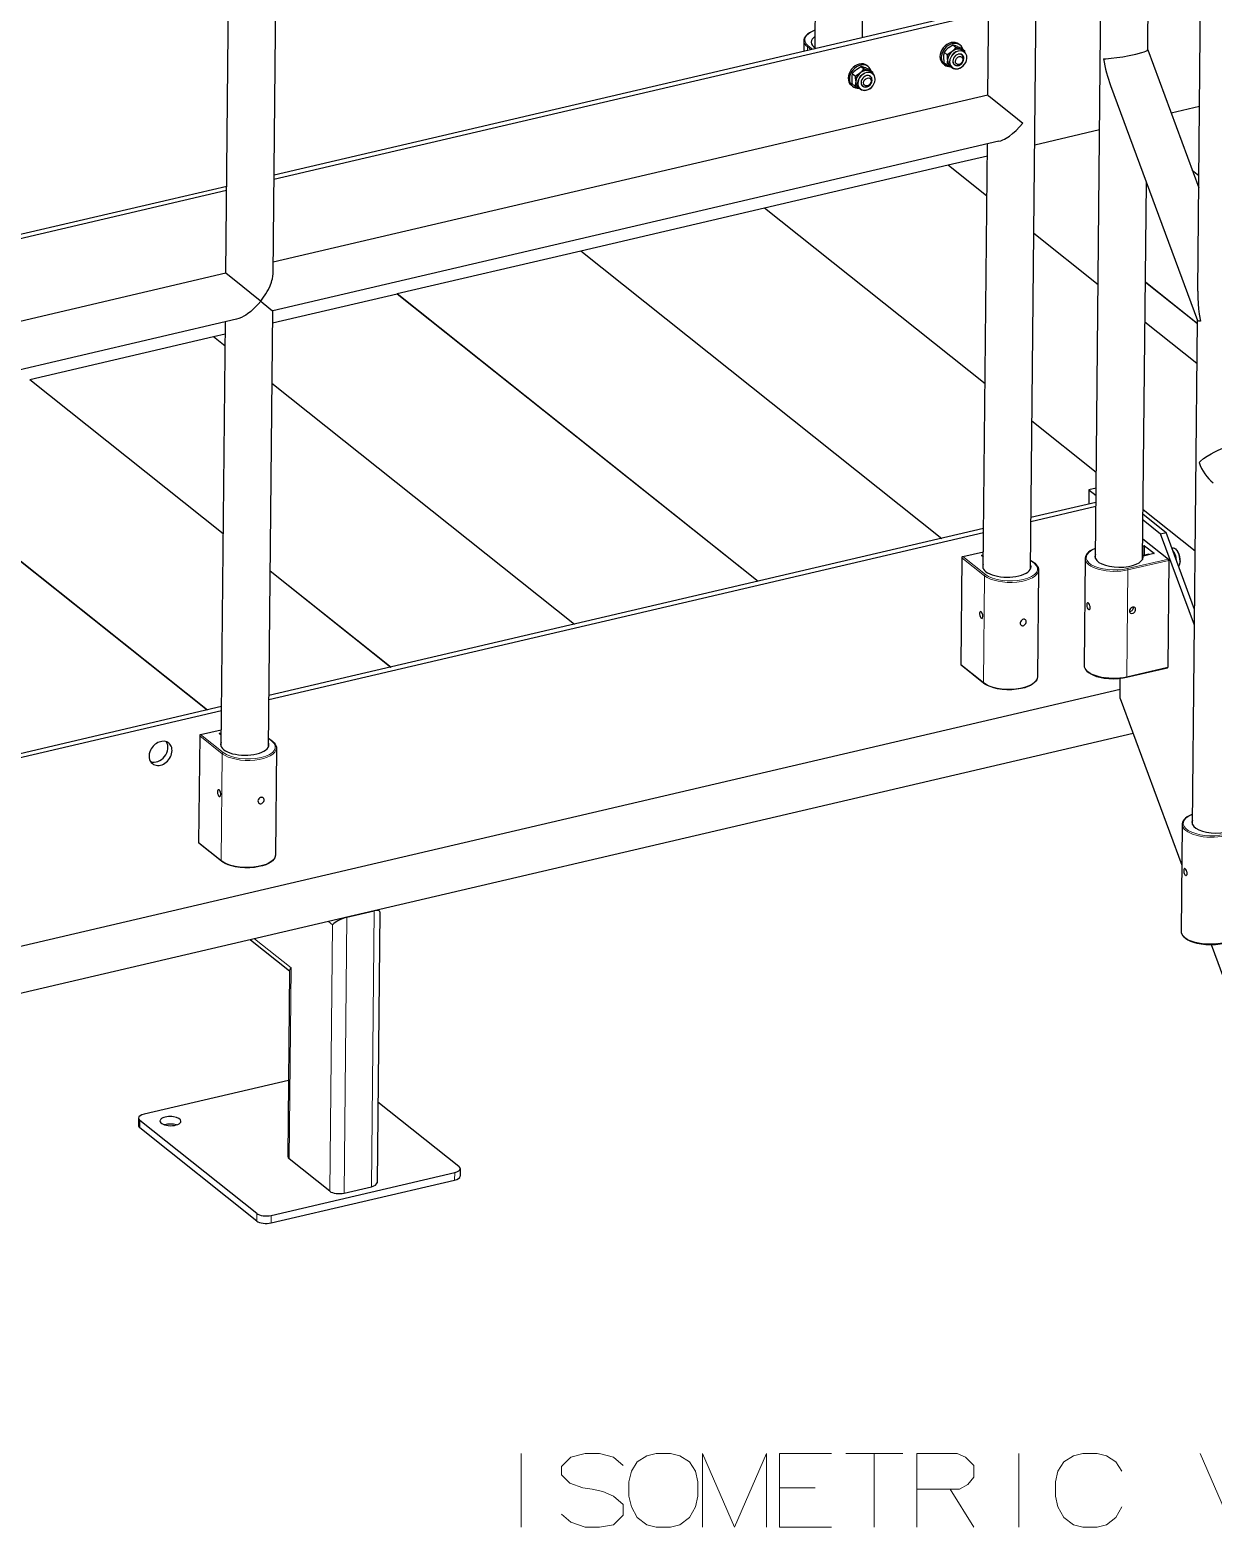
# Model space of a CAD drawing. Extents: x 5 to 836, y 5 to 589.
# Drawn here: x 640.9 to 697.3, y 211.4 to 282.7 of the extents above; entities that cross this region are included whole.
import ezdxf

# ---------------------------------------------------------------- set-up
doc = ezdxf.new("R2010")
doc.units = 0

msp = doc.modelspace()

# ---------------------------------------------------------------- linework, layer by layer
at = {"color": 7, "lineweight": 25}
for p, q in [((680.712, 298.39), (680.554, 282.367)), ((686.546, 279.62), (686.73, 298.172)), ((688.573, 257.06), (688.98, 298.15)), ((678.457, 297.863), (678.299, 281.892)), ((691.667, 257.557), (692.055, 296.757)), ((694.157, 281.782), (694.305, 296.735)), ((652.489, 271.12), (652.694, 291.848)), ((650.239, 271.142), (650.439, 291.321)), ((696.54, 270.292), (696.749, 291.436)), ((652.536, 275.825), (686.587, 283.776)), ((652.534, 275.625), (686.585, 283.576)), ((677.773, 282.219), (677.768, 281.716)), ((684.455, 281.671), (684.609, 281.548)), ((684.681, 281.889), (684.607, 281.828)), ((684.837, 281.704), (684.8, 281.674)), ((684.875, 281.735), (684.837, 281.704)), ((684.872, 282.014), (685.027, 281.892)), ((685.096, 281.942), (685.022, 281.969)), ((685.216, 281.815), (685.027, 281.892)), ((685.096, 281.942), (685.286, 281.865)), ((685.221, 282.006), (685.161, 282.054)), ((685.253, 281.801), (685.216, 281.815)), ((685.29, 281.788), (685.253, 281.801)), ((685.286, 281.865), (685.44, 281.742)), ((685.337, 281.754), (685.426, 281.684)), ((694.157, 281.784), (696.588, 275.21)), ((680.307, 280.868), (680.232, 280.806)), ((680.498, 280.993), (680.652, 280.87)), ((680.722, 280.921), (680.648, 280.947)), ((680.842, 280.793), (680.652, 280.87)), ((680.722, 280.921), (680.911, 280.843)), ((680.847, 280.985), (680.787, 281.033)), ((684.474, 281.067), (684.414, 281.116)), ((684.433, 281.484), (684.432, 281.396)), ((684.45, 281.177), (684.604, 281.055)), ((684.626, 281.285), (684.625, 281.242)), ((684.626, 281.329), (684.626, 281.285)), ((684.746, 281.011), (684.834, 280.941)), ((684.916, 281.109), (684.95, 281.081)), ((685.28, 281.567), (685.315, 281.539)), ((680.058, 280.462), (680.057, 280.374)), ((680.075, 280.156), (680.229, 280.033)), ((680.08, 280.649), (680.234, 280.527)), ((680.252, 280.264), (680.251, 280.22)), ((680.252, 280.308), (680.252, 280.264)), ((680.463, 280.683), (680.426, 280.652)), ((680.5, 280.713), (680.463, 280.683)), ((680.879, 280.78), (680.842, 280.793)), ((680.915, 280.766), (680.879, 280.78)), ((680.906, 280.545), (680.94, 280.518)), ((680.911, 280.843), (681.065, 280.721)), ((680.963, 280.733), (681.051, 280.662)), ((686.546, 279.62), (652.495, 271.669)), ((680.1, 280.046), (680.039, 280.094)), ((680.371, 279.99), (680.46, 279.919)), ((680.541, 280.087), (680.576, 280.06)), ((692.388, 280.079), (696.527, 268.89)), ((695.268, 278.78), (696.627, 279.098)), ((687.058, 277.429), (652.472, 269.353)), ((686.324, 257.082), (686.523, 277.304)), ((688.773, 277.264), (691.869, 277.987)), ((684.652, 276.302), (686.518, 276.737)), ((675.903, 274.259), (684.648, 276.301)), ((684.648, 276.301), (686.499, 274.827)), ((684.652, 276.302), (684.652, 276.297)), ((684.652, 276.302), (686.499, 274.831)), ((696.276, 276.056), (696.594, 275.802)), ((696.278, 276.049), (696.594, 275.798)), ((631.68, 270.955), (650.28, 275.298)), ((693.917, 257.535), (694.094, 275.467)), ((631.523, 270.719), (650.278, 275.098)), ((667.155, 272.216), (675.899, 274.258)), ((675.899, 274.258), (686.411, 265.889)), ((675.903, 274.259), (675.903, 274.255)), ((675.903, 274.259), (686.411, 265.894)), ((688.732, 273.054), (691.796, 270.614)), ((688.732, 273.05), (691.796, 270.61)), ((658.406, 270.173), (667.15, 272.215)), ((667.15, 272.215), (684.351, 258.521)), ((667.155, 272.216), (667.155, 272.212)), ((667.155, 272.216), (684.355, 258.522)), ((650.239, 271.142), (616.188, 263.191)), ((652.466, 268.787), (658.402, 270.172)), ((658.402, 270.172), (675.602, 256.479)), ((658.406, 270.173), (658.406, 270.169)), ((658.406, 270.173), (675.607, 256.48)), ((696.525, 268.741), (694.047, 270.714)), ((696.524, 268.737), (694.047, 270.709)), ((650.751, 268.951), (616.165, 260.876)), ((650.017, 248.605), (650.216, 268.827)), ((652.266, 248.583), (652.472, 269.353)), ((694.029, 268.837), (696.506, 266.865)), ((694.029, 268.832), (696.506, 266.86)), ((696.289, 244.9), (696.526, 268.892)), ((640.909, 266.088), (649.653, 268.13)), ((649.653, 268.13), (650.205, 267.69)), ((649.657, 268.131), (650.211, 268.26)), ((649.657, 268.131), (649.657, 268.126)), ((649.657, 268.131), (650.205, 267.695)), ((640.904, 266.087), (650.117, 258.752)), ((640.909, 266.088), (640.909, 266.083)), ((640.909, 266.088), (650.117, 258.757)), ((652.438, 265.917), (666.858, 254.437)), ((652.438, 265.913), (666.854, 254.436)), ((632.156, 264.044), (649.356, 250.35)), ((632.16, 264.045), (649.361, 250.351)), ((688.643, 264.116), (691.708, 261.676)), ((688.643, 264.112), (691.708, 261.672)), ((691.7, 260.911), (691.353, 260.829)), ((691.694, 260.236), (688.598, 259.513)), ((691.353, 260.829), (691.347, 260.155)), ((691.353, 260.829), (691.697, 260.556)), ((691.692, 260.036), (688.596, 259.313)), ((693.938, 259.672), (695.037, 258.798)), ((693.94, 259.895), (696.418, 257.922)), ((693.941, 259.899), (696.418, 257.927)), ((686.34, 258.786), (652.289, 250.836)), ((686.342, 258.986), (652.291, 251.035)), ((693.936, 259.404), (694.774, 258.736)), ((694.774, 258.736), (695.037, 258.798)), ((696.39, 255.139), (695.037, 258.798)), ((693.923, 258.157), (693.979, 258.17)), ((693.927, 258.504), (695.141, 257.538)), ((694.013, 258.166), (694.461, 257.809)), ((696.383, 254.388), (694.774, 258.736)), ((695.312, 258.053), (695.354, 258.062)), ((685.302, 257.601), (685.252, 252.518)), ((685.346, 257.657), (686.332, 257.887)), ((686.329, 257.628), (686.236, 257.702)), ((686.246, 257.717), (686.33, 257.737)), ((688.578, 257.489), (688.773, 257.334)), ((691.177, 257.563), (691.127, 252.479)), ((693.934, 257.71), (693.919, 257.706)), ((694.208, 257.774), (693.934, 257.71)), ((693.941, 257.609), (693.941, 257.669)), ((694.451, 257.794), (693.954, 257.678)), ((694.226, 257.742), (694.208, 257.774)), ((695.165, 257.473), (695.114, 252.39)), ((695.4, 257.879), (695.42, 257.841)), ((695.42, 257.841), (695.441, 257.803)), ((695.475, 257.612), (695.498, 257.618)), ((652.349, 256.98), (658.109, 252.394)), ((652.349, 256.975), (658.105, 252.393)), ((688.957, 257.011), (688.907, 251.927)), ((686.342, 251.631), (685.264, 252.489)), ((693.155, 251.906), (695.102, 252.36)), ((692.842, 250.896), (692.852, 251.855)), ((692.846, 251.328), (620.94, 234.539)), ((692.846, 251.328), (620.94, 234.539)), ((650.033, 250.309), (615.982, 242.358)), ((650.035, 250.509), (615.984, 242.558)), ((692.842, 250.896), (695.78, 242.954)), ((693.459, 249.227), (620.917, 232.289)), ((648.995, 249.124), (648.945, 244.04)), ((649.039, 249.179), (650.025, 249.409)), ((650.022, 249.151), (649.929, 249.225)), ((649.939, 249.24), (650.023, 249.259)), ((652.271, 249.012), (652.466, 248.857)), ((652.65, 248.533), (652.6, 243.449)), ((695.799, 244.905), (695.749, 239.822)), ((650.035, 243.153), (648.957, 244.011)), ((656.001, 240.481), (657.314, 240.787)), ((657.569, 240.745), (657.442, 227.838)), ((657.494, 240.83), (657.55, 240.785)), ((651.417, 239.411), (653.28, 237.928)), ((697.175, 239.18), (699.62, 232.569)), ((653.28, 237.952), (653.192, 229.084)), ((653.228, 232.71), (646.342, 231.103)), ((657.48, 231.694), (661.339, 228.621)), ((646.084, 230.915), (646.081, 230.555)), ((651.712, 226.014), (646.143, 230.448)), ((651.716, 226.374), (646.147, 230.808)), ((655.192, 227.435), (653.255, 228.977)), ((652.395, 226.283), (661.144, 228.326)), ((661.402, 228.514), (661.398, 228.154)), ((652.392, 225.923), (661.141, 227.966)), ((655.871, 227.344), (657.184, 227.651))]:
    msp.add_line(p, q, dxfattribs=at)
at = {"color": 7, "lineweight": 9}
for p, q in [((677.945, 281.925), (677.943, 281.757)), ((678.107, 281.796), (677.945, 281.925)), ((678.195, 281.816), (677.989, 281.98)), ((693.979, 258.17), (693.974, 257.719)), ((694.013, 258.166), (694.008, 257.727)), ((686.379, 256.743), (685.302, 257.601)), ((686.424, 256.799), (685.346, 257.657)), ((686.246, 257.717), (686.246, 257.695)), ((688.578, 257.471), (688.742, 257.34)), ((695.141, 257.538), (693.194, 257.083)), ((695.165, 257.473), (693.218, 257.019)), ((693.941, 257.609), (693.942, 257.668)), ((694.461, 257.809), (694.461, 257.798)), ((686.379, 256.743), (686.329, 251.66)), ((693.218, 257.019), (693.168, 251.935)), ((686.329, 251.66), (685.252, 252.518)), ((693.168, 251.935), (695.114, 252.39)), ((650.072, 248.266), (648.995, 249.124)), ((650.117, 248.321), (649.039, 249.179)), ((649.939, 249.24), (649.939, 249.217)), ((652.271, 248.993), (652.435, 248.863)), ((650.072, 248.266), (650.022, 243.182)), ((650.022, 243.182), (648.945, 244.04)), ((655.123, 240.276), (655.317, 240.122)), ((655.871, 227.344), (656.001, 240.481)), ((657.184, 227.651), (657.314, 240.787)), ((655.192, 227.435), (655.317, 240.122)), ((651.6, 239.453), (653.345, 238.065)), ((653.255, 228.977), (653.345, 238.065)), ((646.143, 230.448), (646.147, 230.808)), ((661.141, 227.966), (661.144, 228.326)), ((651.712, 226.014), (651.716, 226.374)), ((652.392, 225.923), (652.395, 226.283))]:
    msp.add_line(p, q, dxfattribs=at)
at = {"color": 7, "lineweight": 25}
for points in [[(678.307, 282.712), (678.169, 282.658), (678.047, 282.595), (677.957, 282.533), (677.883, 282.466), (677.837, 282.409), (677.798, 282.338), (677.777, 282.268), (677.773, 282.219)], [(684.607, 281.828), (684.547, 281.772), (684.455, 281.671)], [(684.8, 281.674), (684.732, 281.625), (684.609, 281.548)], [(684.681, 281.889), (684.749, 281.938), (684.872, 282.014)], [(684.875, 281.735), (684.934, 281.79), (685.027, 281.892)], [(685.548, 281.405), (685.54, 281.491), (685.517, 281.563), (685.481, 281.626), (685.434, 281.677), (685.427, 281.683)], [(692.046, 281.358), (692.17, 281.36), (692.423, 281.379), (692.687, 281.411), (692.977, 281.455), (693.272, 281.508), (693.595, 281.578), (693.875, 281.651), (693.988, 281.687), (694.076, 281.722), (694.133, 281.752), (694.149, 281.766), (694.156, 281.777), (694.157, 281.782)], [(680.307, 280.868), (680.374, 280.916), (680.498, 280.993)], [(680.5, 280.713), (680.559, 280.769), (680.652, 280.87)], [(684.432, 281.396), (684.444, 281.228), (684.45, 281.177)], [(684.626, 281.329), (684.615, 281.497), (684.609, 281.548)], [(684.834, 280.941), (684.9, 280.901), (684.97, 280.879), (685.045, 280.873), (685.124, 280.882), (685.208, 280.909), (685.289, 280.953), (685.369, 281.017), (685.438, 281.095), (685.492, 281.184), (685.529, 281.279), (685.546, 281.369), (685.548, 281.405)], [(680.057, 280.374), (680.069, 280.206), (680.075, 280.156)], [(680.232, 280.806), (680.173, 280.751), (680.08, 280.649)], [(680.426, 280.652), (680.358, 280.603), (680.234, 280.527)], [(680.252, 280.308), (680.24, 280.476), (680.234, 280.527)], [(680.46, 279.919), (680.526, 279.879), (680.595, 279.858), (680.67, 279.851), (680.75, 279.861), (680.833, 279.888), (680.915, 279.932), (680.995, 279.996), (681.064, 280.074), (681.118, 280.163), (681.155, 280.258), (681.171, 280.347), (681.173, 280.384)], [(681.173, 280.384), (681.165, 280.469), (681.143, 280.542), (681.107, 280.605), (681.06, 280.655), (681.052, 280.662)], [(686.546, 279.62), (686.547, 279.62), (686.56, 279.609), (686.669, 279.523), (687.951, 278.497), (688.207, 278.292)], [(687.058, 277.429), (687.156, 277.457), (687.254, 277.496), (687.334, 277.535), (687.413, 277.578), (687.569, 277.679), (687.719, 277.793), (687.892, 277.946), (688.055, 278.113), (688.207, 278.292)], [(651.9, 269.814), (651.795, 269.899), (650.64, 270.824), (650.253, 271.132), (650.24, 271.142), (650.239, 271.142)], [(651.9, 269.814), (652.009, 269.957), (652.148, 270.164), (652.211, 270.27), (652.269, 270.378), (652.348, 270.545), (652.412, 270.714), (652.438, 270.799), (652.46, 270.884), (652.481, 271.003), (652.489, 271.12)], [(696.54, 270.292), (696.544, 269.992), (696.561, 269.692), (696.584, 269.443), (696.615, 269.195), (696.669, 268.859)], [(651.9, 269.814), (651.784, 269.676), (651.612, 269.496), (651.522, 269.411), (651.429, 269.33), (651.269, 269.206), (651.186, 269.15), (651.102, 269.098), (650.981, 269.034), (650.858, 268.983), (650.751, 268.951)], [(651.9, 269.814), (652.015, 269.722), (652.463, 269.36), (652.471, 269.354), (652.472, 269.353), (652.472, 269.353)], [(696.669, 268.859), (696.591, 268.864), (696.551, 268.873), (696.535, 268.881), (696.529, 268.887), (696.527, 268.89)], [(696.602, 262.129), (696.679, 262.203), (696.819, 262.317), (696.986, 262.433), (697.177, 262.548), (697.325, 262.627), (697.482, 262.704), (697.659, 262.78), (697.855, 262.854), (697.981, 262.894), (698.106, 262.929), (698.266, 262.962), (698.409, 262.979), (698.517, 262.979), (698.602, 262.966), (698.642, 262.95), (698.674, 262.931)], [(695.354, 258.062), (695.393, 258.064), (695.44, 258.049), (695.484, 258.019), (695.535, 257.964), (695.587, 257.884), (695.635, 257.78), (695.674, 257.652), (695.696, 257.52), (695.701, 257.423)], [(691.672, 258.042), (691.538, 257.985), (691.423, 257.92), (691.337, 257.857), (691.274, 257.795), (691.224, 257.725), (691.193, 257.658), (691.18, 257.599), (691.177, 257.563)], [(695.441, 257.803), (695.468, 257.736), (695.498, 257.618)], [(695.529, 257.468), (695.51, 257.575), (695.498, 257.618)], [(695.635, 257.18), (695.664, 257.226), (695.686, 257.29), (695.698, 257.375), (695.701, 257.423)], [(688.773, 257.334), (688.846, 257.266), (688.898, 257.201), (688.932, 257.137), (688.953, 257.063), (688.957, 257.011)], [(691.294, 255.451), (691.282, 255.444), (691.272, 255.431), (691.265, 255.412), (691.258, 255.361), (691.261, 255.302), (691.265, 255.275)], [(691.265, 255.275), (691.281, 255.214), (691.307, 255.162), (691.331, 255.137), (691.358, 255.126), (691.37, 255.127)], [(691.408, 255.306), (691.385, 255.365), (691.354, 255.415), (691.337, 255.433), (691.32, 255.446), (691.304, 255.451), (691.294, 255.451)], [(691.37, 255.127), (691.392, 255.141), (691.409, 255.169), (691.416, 255.193), (691.419, 255.22), (691.414, 255.279), (691.408, 255.306)], [(693.468, 255.249), (693.468, 255.197), (693.453, 255.144)], [(688.33, 254.647), (688.31, 254.659), (688.288, 254.666), (688.264, 254.668), (688.239, 254.666), (688.197, 254.653), (688.158, 254.63), (688.124, 254.598), (688.094, 254.552), (688.079, 254.501), (688.081, 254.456), (688.097, 254.416)], [(688.123, 254.387), (688.144, 254.373), (688.167, 254.365), (688.192, 254.362), (688.218, 254.363), (688.258, 254.376), (688.295, 254.4), (688.327, 254.434), (688.351, 254.475), (688.366, 254.519), (688.368, 254.572), (688.363, 254.597), (688.353, 254.619)], [(693.453, 255.144), (693.437, 255.115), (693.417, 255.088), (693.395, 255.067), (693.371, 255.05), (693.335, 255.034), (693.297, 255.029)], [(691.127, 252.479), (691.134, 252.41), (691.156, 252.344), (691.196, 252.275), (691.257, 252.203), (691.336, 252.137), (691.445, 252.068), (691.572, 252.007), (691.723, 251.951), (691.876, 251.909), (692.085, 251.869), (692.309, 251.845), (692.539, 251.837), (692.767, 251.847), (692.988, 251.873), (693.155, 251.906)], [(688.907, 251.927), (688.898, 251.855), (688.874, 251.791), (688.832, 251.722), (688.769, 251.652), (688.688, 251.587), (688.577, 251.52), (688.448, 251.462), (688.3, 251.411), (688.123, 251.367), (687.909, 251.333), (687.683, 251.315), (687.454, 251.314), (687.226, 251.33), (687.007, 251.363), (686.828, 251.405), (686.654, 251.461), (686.52, 251.519), (686.404, 251.586), (686.342, 251.631)], [(652.466, 248.857), (652.539, 248.789), (652.591, 248.723), (652.625, 248.66), (652.646, 248.585), (652.65, 248.533)], [(652.023, 246.169), (652.003, 246.181), (651.981, 246.188), (651.957, 246.191), (651.932, 246.189), (651.89, 246.175), (651.851, 246.152), (651.817, 246.12), (651.787, 246.074), (651.772, 246.023), (651.774, 245.979), (651.79, 245.939)], [(651.816, 245.909), (651.837, 245.896), (651.86, 245.887), (651.885, 245.884), (651.911, 245.886), (651.951, 245.899), (651.988, 245.922), (652.02, 245.956), (652.044, 245.997), (652.059, 246.041), (652.061, 246.095), (652.056, 246.119), (652.046, 246.142)], [(696.294, 245.384), (696.16, 245.328), (696.044, 245.263), (695.959, 245.2), (695.896, 245.138), (695.845, 245.068), (695.815, 245.001), (695.801, 244.942), (695.799, 244.905)], [(652.6, 243.449), (652.591, 243.377), (652.567, 243.313), (652.525, 243.244), (652.462, 243.174), (652.381, 243.109), (652.27, 243.043), (652.141, 242.984), (651.993, 242.934), (651.816, 242.89), (651.602, 242.855), (651.376, 242.838), (651.147, 242.837), (650.919, 242.853), (650.7, 242.885), (650.521, 242.927), (650.347, 242.984), (650.213, 243.042), (650.097, 243.108), (650.035, 243.153)], [(695.916, 242.794), (695.903, 242.787), (695.893, 242.774), (695.886, 242.755), (695.88, 242.704), (695.883, 242.645), (695.887, 242.617)], [(695.887, 242.617), (695.903, 242.556), (695.929, 242.505), (695.953, 242.479), (695.98, 242.469), (695.991, 242.47)], [(696.029, 242.648), (696.007, 242.708), (695.975, 242.758), (695.958, 242.776), (695.941, 242.789), (695.925, 242.794), (695.916, 242.794)], [(695.991, 242.47), (696.014, 242.484), (696.031, 242.511), (696.037, 242.536), (696.04, 242.563), (696.036, 242.622), (696.029, 242.648)], [(656.001, 240.481), (655.914, 240.457), (655.825, 240.426), (655.696, 240.371), (655.577, 240.311), (655.448, 240.23), (655.382, 240.181), (655.317, 240.122)], [(695.749, 239.822), (695.756, 239.752), (695.778, 239.687), (695.817, 239.618), (695.879, 239.546), (695.957, 239.48), (696.066, 239.411), (696.193, 239.349), (696.344, 239.294), (696.497, 239.252), (696.707, 239.212), (696.931, 239.187), (697.16, 239.18), (697.388, 239.189), (697.609, 239.216), (697.777, 239.248)], [(653.345, 238.065), (653.307, 238.02), (653.287, 237.984), (653.28, 237.952)]]:
    msp.add_lwpolyline(points, dxfattribs=at)
at = {"color": 7, "lineweight": 9}
for points in [[(664.308, 211.444), (664.308, 214.944)], [(669.163, 214.38), (668.711, 214.775), (668.034, 214.944), (667.357, 214.944), (666.679, 214.775), (666.227, 214.324), (666.227, 213.928), (666.623, 213.533)], [(675.994, 214.944), (674.469, 211.444), (672.945, 214.944), (672.945, 211.444)], [(675.994, 214.944), (675.994, 211.444)], [(676.615, 214.944), (679.098, 214.944)], [(676.615, 214.944), (676.615, 211.444), (679.098, 211.444)], [(679.776, 214.944), (682.486, 214.944)], [(681.131, 211.444), (681.131, 214.944)], [(685.082, 214.944), (683.163, 214.944)], [(683.163, 214.944), (683.163, 211.444)], [(685.082, 214.944), (685.477, 214.775), (685.873, 214.38), (685.873, 213.815), (685.59, 213.477), (685.195, 213.251)], [(688.018, 211.444), (688.018, 214.944)], [(690.163, 214.549), (690.615, 214.832)], [(691.066, 214.944), (690.615, 214.832)], [(691.066, 214.944), (691.744, 214.944)], [(691.744, 214.944), (692.195, 214.832), (692.647, 214.549), (692.929, 214.098)], [(696.655, 214.944), (698.179, 211.444), (699.703, 214.944)], [(689.881, 214.098), (689.768, 213.59)], [(689.881, 214.098), (690.163, 214.549)], [(666.623, 213.533), (667.244, 213.307)], [(667.244, 213.307), (667.695, 213.251)], [(667.695, 213.251), (668.203, 213.138)], [(678.308, 213.307), (676.615, 213.307)], [(683.163, 213.251), (685.195, 213.251)], [(684.744, 213.251), (685.873, 211.444)], [(689.768, 212.912), (689.768, 213.59)], [(668.203, 213.138), (668.711, 212.912), (669.163, 212.517)], [(669.163, 212.517), (669.163, 212.009)], [(689.768, 212.912), (689.881, 212.404)], [(668.711, 211.557), (668.034, 211.444), (667.357, 211.444), (666.679, 211.67), (666.227, 212.065)], [(669.163, 212.009), (668.711, 211.557)], [(689.881, 212.404), (690.163, 211.896)], [(690.163, 211.896), (690.615, 211.557)], [(691.744, 211.444), (692.195, 211.557), (692.647, 211.896), (692.929, 212.404)], [(690.615, 211.557), (691.066, 211.444)], [(691.744, 211.444), (691.066, 211.444)]]:
    msp.add_lwpolyline(points, dxfattribs=at)
msp.add_lwpolyline([(670.744, 214.944), (670.292, 214.832), (669.84, 214.549), (669.558, 214.098), (669.445, 213.59), (669.445, 212.912), (669.558, 212.404), (669.84, 211.896), (670.292, 211.557), (670.744, 211.444), (671.421, 211.444), (671.873, 211.557), (672.324, 211.896), (672.607, 212.404), (672.719, 212.912), (672.719, 213.59), (672.607, 214.098), (672.324, 214.549), (671.873, 214.832), (671.421, 214.944)], close=True, dxfattribs=at)
at = {"color": 7, "lineweight": 25}
for centre, radius, start, end in [((685.726, 281.427), 1.294, 169.14968, 177.49346), ((684.343, 280.011), 2.072, 70.86008, 75.19695), ((685.969, 283.745), 2.072, 250.86008, 255.19696), ((682.824, 281.401), 2.637, 5.70302, 7.42225), ((679.969, 278.99), 2.072, 70.86008, 75.19695), ((683.332, 281.298), 1.294, 349.14968, 357.49347), ((686.484, 285.388), 4.724, 246.53742, 248.89008), ((681.351, 280.406), 1.294, 169.14968, 177.49346), ((678.958, 280.277), 1.294, 349.14968, 357.49347), ((681.595, 282.724), 2.072, 250.86008, 255.19696), ((678.45, 280.38), 2.637, 5.70302, 7.42225), ((682.11, 284.367), 4.724, 246.53742, 248.89008), ((694.839, 257.884), 0.922, 190.87838, 193.31102), ((694.643, 257.419), 0.887, 31.28626, 37.25394), ((688.27, 254.572), 0.0962, 29.6544, 51.28882), ((688.194, 254.476), 0.114, 211.44313, 231.42166), ((651.887, 245.998), 0.114, 211.44313, 231.42166), ((651.963, 246.094), 0.0962, 29.6544, 51.28882), ((657.521, 240.746), 0.0481, 358.22108, 52.66661)]:
    msp.add_arc(centre, radius, start, end, dxfattribs=at)
at = {"color": 7, "lineweight": 9}
for centre, major_axis, ratio, start_param, end_param in [((679.148, 282.25), (-1.325, 0.013), 0.436237, 5.404515, 6.793061), ((679.148, 282.206), (-1.375, 0.014), 0.436237, 6.28317, 6.793061), ((677.989, 281.935), (-0.0311, -0.0391), 0.785378, 3.923629, 5.494425), ((685.13, 281.312), (-0.296, -0.372), 0.785378, 3.141613, 6.283206), ((685.138, 281.305), (-0.285, -0.358), 0.785378, 5.494425440575952, 11.77761074775554), ((680.756, 280.291), (-0.296, -0.372), 0.785378, 3.141613, 6.283206), ((680.764, 280.284), (-0.285, -0.358), 0.785378, 5.494425440575952, 11.77761074775554), ((695.461, 257.6), (0.108, -0.463), 0.43918, 0.358665, 3.141542), ((687.583, 257.069), (-1.325, 0.013), 0.436237, 0.509876, 3.651468), ((688.742, 257.295), (0.0311, 0.0391), 0.785378, 0.000021, 0.782036), ((692.553, 257.594), (-1.325, 0.013), 0.436237, 5.443784, 8.363857), ((692.552, 257.549), (-1.375, 0.014), 0.436237, 6.28317, 8.363857), ((687.582, 257.024), (-1.375, 0.014), 0.436237, 0.509876, 3.141631), ((686.423, 256.754), (-0.0311, -0.0391), 0.785378, 3.923629, 5.494425), ((693.194, 257.038), (0.0114, -0.0487), 0.43918, 1.06378, 2.634576), ((692.502, 252.465), (-1.375, 0.014), 0.436237, 6.28317, 8.363857), ((687.532, 251.941), (-1.375, 0.014), 0.436237, 0.509876, 3.141631), ((686.373, 251.67), (-0.0311, -0.0391), 0.785378, 5.494425, 6.283206), ((693.144, 251.954), (0.0114, -0.0487), 0.43918, 6.283135, 7.346965), ((651.276, 248.592), (-1.325, 0.013), 0.436237, 0.509876, 3.651468), ((652.435, 248.818), (0.0311, 0.0391), 0.785378, 0.000021, 0.782036), ((651.275, 248.547), (-1.375, 0.014), 0.436237, 0.509876, 3.141631), ((650.116, 248.276), (-0.0311, -0.0391), 0.785378, 3.923629, 5.494425), ((697.174, 244.937), (-1.325, 0.013), 0.436237, 5.443784, 8.363857), ((697.174, 244.892), (-1.375, 0.014), 0.436237, 6.28317, 8.363857), ((651.225, 243.463), (-1.375, 0.014), 0.436237, 0.509876, 3.141631), ((650.066, 243.192), (-0.0311, -0.0391), 0.785378, 5.494425, 6.283206), ((697.124, 239.808), (-1.375, 0.014), 0.436237, 6.28317, 8.363857)]:
    msp.add_ellipse(centre, major_axis=major_axis, ratio=ratio, start_param=start_param, end_param=end_param, dxfattribs=at)
at = {"color": 7, "lineweight": 25}
for centre, major_axis, ratio, start_param, end_param in [((679.282, 282.144), (-1.15, 0.011), 0.436237, 5.732185, 6.283154), ((679.282, 282.144), (-1.15, 0.011), 0.436237, 6.283154, 6.923564), ((684.787, 281.585), (0.374, 0.469), 0.785378, 0.000021, 3.141613), ((684.848, 281.537), (0.374, 0.469), 0.785378, 0.000021, 3.141613), ((685.042, 281.383), (-0.296, -0.372), 0.785378, 3.40003, 5.494425), ((685.042, 281.383), (-0.297, -0.374), 0.785378, 4.549601, 5.392052), ((685.138, 281.305), (-0.187, -0.235), 0.785378, 3.141613, 6.283206), ((685.042, 281.383), (-0.297, -0.374), 0.785378, 3.502404, 4.344854), ((685.132, 281.31), (-0.182, -0.229), 0.785378, 3.141613, 3.967465), ((684.848, 281.537), (0.374, 0.469), 0.785378, 5.79288, 6.283206), ((685.042, 281.383), (-0.296, -0.372), 0.785378, 3.14163, 3.40003), ((685.042, 281.383), (-0.297, -0.374), 0.785378, 3.039218, 3.297657), ((685.13, 281.312), (-0.296, -0.372), 0.785378, 3.138231, 3.141613), ((680.413, 280.564), (0.374, 0.469), 0.785378, 0.000021, 3.141613), ((680.473, 280.515), (0.374, 0.469), 0.785378, 0.000021, 3.141613), ((680.473, 280.515), (0.374, 0.469), 0.785378, 5.79288, 6.283206), ((684.848, 281.537), (0.374, 0.469), 0.785378, 3.141613, 3.789055), ((685.042, 281.383), (-0.296, -0.372), 0.785378, 5.494425, 6.283223), ((685.042, 281.383), (-0.297, -0.374), 0.785378, 5.596799, 6.385559), ((685.132, 281.31), (-0.182, -0.229), 0.785378, 5.457311, 5.494425), ((685.132, 281.31), (-0.182, -0.229), 0.785378, 5.494425, 6.283206), ((685.132, 281.31), (-0.182, -0.229), 0.785378, 0.000021, 3.141613), ((685.138, 281.305), (-0.187, -0.235), 0.785378, 0.000021, 2.352833), ((685.175, 281.276), (-0.128, -0.161), 0.785378, 2.352833, 8.636018), ((685.138, 281.305), (-0.187, -0.235), 0.785378, 2.352833, 3.141613), ((693.03, 281.588), (0.501, -2.882), 0.345065, 4.732146, 5.202487), ((680.667, 280.361), (-0.296, -0.372), 0.785378, 5.494425, 6.283223), ((680.667, 280.361), (-0.297, -0.374), 0.785378, 5.596799, 6.385559), ((680.667, 280.361), (-0.296, -0.372), 0.785378, 3.40003, 5.494425), ((680.667, 280.361), (-0.297, -0.374), 0.785378, 4.549601, 5.392052), ((680.764, 280.284), (-0.187, -0.235), 0.785378, 3.141613, 6.283206), ((680.667, 280.361), (-0.297, -0.374), 0.785378, 3.502404, 4.344854), ((680.758, 280.289), (-0.182, -0.229), 0.785378, 5.494425, 6.283206), ((680.758, 280.289), (-0.182, -0.229), 0.785378, 5.457311, 5.494425), ((680.758, 280.289), (-0.182, -0.229), 0.785378, 0.000021, 3.141613), ((680.764, 280.284), (-0.187, -0.235), 0.785378, 0.000021, 2.352833), ((680.8, 280.255), (-0.128, -0.161), 0.785378, 2.352833, 8.636018), ((680.758, 280.289), (-0.182, -0.229), 0.785378, 3.141613, 3.967465), ((680.667, 280.361), (-0.296, -0.372), 0.785378, 3.14163, 3.40003), ((680.667, 280.361), (-0.297, -0.374), 0.785378, 3.039218, 3.297657), ((680.764, 280.284), (-0.187, -0.235), 0.785378, 2.352833, 3.141613), ((680.756, 280.291), (-0.296, -0.372), 0.785378, 3.138231, 3.141613), ((680.473, 280.515), (0.374, 0.469), 0.785378, 3.141613, 3.789055), ((697.586, 262.359), (0.666, -1.4), 0.643036, 4.572844, 5.36163), ((693.991, 258.16), (-0.025, 0.0002), 0.436237, 3.651468, 5.222265), ((685.346, 257.612), (0.0311, 0.0391), 0.785378, 0.782036, 2.352833), ((686.258, 257.707), (-0.025, 0.0002), 0.436237, 5.222265, 6.283244), ((686.258, 257.707), (-0.025, 0.0002), 0.436237, 0.000059, 0.509876), ((692.793, 257.65), (-1.15, 0.011), 0.436237, 0.000039, 3.141538), ((692.793, 257.65), (-1.15, 0.011), 0.436237, 6.074287, 6.283224), ((693.894, 257.234), (0.102, -0.438), 0.43918, 2.445086, 2.543211), ((693.966, 257.669), (-0.025, 0.0002), 0.436237, 5.222265, 6.283185), ((693.966, 257.669), (-0.025, 0.0002), 0.436237, 0, 0.058537), ((692.793, 257.65), (-1.15, 0.011), 0.436237, 3.141538, 3.20013), ((694.439, 257.804), (-0.025, 0.0002), 0.436237, 2.080672, 3.141651), ((694.439, 257.804), (-0.025, 0.0002), 0.436237, 3.141651, 3.651468), ((695.14, 257.493), (0.0114, -0.0487), 0.43918, 1.06378, 2.634576), ((695.302, 257.563), (0.109, -0.465), 0.43918, 1.26021, 2.008604), ((687.45, 257.175), (-1.15, 0.011), 0.436237, 6.283139, 9.424746), ((687.45, 257.175), (-1.15, 0.011), 0.436237, 6.074289, 6.283139), ((687.45, 257.175), (-1.15, 0.011), 0.436237, 3.141561, 3.35049), ((693.439, 255.096), (-0.104, -0.13), 0.785378, 3.141553, 6.283146), ((693.439, 255.096), (-0.104, -0.13), 0.785378, 1.852833, 3.141553), ((686.227, 254.87), (-0.038, 0.162), 0.43918, 0.000041, 1.56378), ((686.227, 254.87), (-0.038, 0.162), 0.43918, 1.56378, 3.141633), ((686.227, 254.87), (-0.038, 0.162), 0.43918, 3.141633, 6.283226), ((693.439, 255.096), (-0.104, -0.13), 0.785378, 6.283146, 8.136018), ((685.295, 252.528), (0.0311, 0.0391), 0.785378, 2.352833, 3.141613), ((695.09, 252.409), (0.0114, -0.0487), 0.43918, 6.283135, 7.346965), ((647.132, 248.285), (0.389, 0.489), 0.785378, 6.283146, 8.136018), ((646.938, 248.439), (0.389, 0.489), 0.785378, 3.396563, 6.028215), ((649.039, 249.134), (0.0311, 0.0391), 0.785378, 0.782036, 2.352833), ((649.951, 249.23), (-0.025, 0.0002), 0.436237, 5.222265, 6.283244), ((649.951, 249.23), (-0.025, 0.0002), 0.436237, 0.000059, 0.509876), ((651.143, 248.698), (-1.15, 0.011), 0.436237, 6.074289, 6.283139), ((651.143, 248.698), (-1.15, 0.011), 0.436237, 3.141561, 3.35049), ((647.132, 248.285), (0.389, 0.489), 0.785378, 1.852833, 3.141553), ((647.132, 248.285), (0.389, 0.489), 0.785378, 3.141553, 6.283146), ((651.143, 248.698), (-1.15, 0.011), 0.436237, 6.283139, 9.424746), ((649.92, 246.392), (-0.038, 0.162), 0.43918, 0.000041, 1.56378), ((649.92, 246.392), (-0.038, 0.162), 0.43918, 1.56378, 3.141633), ((649.92, 246.392), (-0.038, 0.162), 0.43918, 3.141633, 6.283226), ((697.415, 244.993), (-1.15, 0.011), 0.436237, 0.000039, 3.141538), ((697.415, 244.993), (-1.15, 0.011), 0.436237, 6.074287, 6.283224), ((648.988, 244.05), (0.0311, 0.0391), 0.785378, 2.352833, 3.141613), ((657.067, 240.53), (0.497, 0.237), 0.287508, 0.139419, 0.921531), ((646.584, 230.91), (0.5, -0.005), 0.436237, 2.080672, 3.141651), ((647.603, 230.774), (0.5, -0.005), 0.436237, 0.000032, 2.580672), ((646.581, 230.55), (0.5, -0.005), 0.436237, 3.141651, 3.651468), ((646.584, 230.91), (0.5, -0.005), 0.436237, 3.141651, 3.651468), ((647.603, 230.774), (0.5, -0.005), 0.436237, 2.580672, 3.141625), ((647.603, 230.774), (0.5, -0.005), 0.436237, 3.141625, 6.283217), ((647.6, 230.414), (0.5, -0.005), 0.436237, 0.970352, 2.17124), ((653.692, 229.079), (-0.5, 0.005), 0.436237, 0.000059, 0.509876), ((660.898, 228.159), (0.5, -0.005), 0.436237, 5.222265, 6.283244), ((660.902, 228.519), (0.5, -0.005), 0.436237, 5.222265, 6.283244), ((660.902, 228.519), (0.5, -0.005), 0.436237, 0.000059, 0.509876), ((655.629, 227.537), (-0.5, 0.005), 0.436237, 0.509876, 2.080672), ((656.942, 227.843), (-0.5, 0.005), 0.436237, 2.080672, 3.141651), ((652.15, 226.116), (0.5, -0.005), 0.436237, 3.651468, 5.222265), ((652.153, 226.476), (0.5, -0.005), 0.436237, 3.651468, 5.222265)]:
    msp.add_ellipse(centre, major_axis=major_axis, ratio=ratio, start_param=start_param, end_param=end_param, dxfattribs=at)

doc.saveas('drawing.dxf')
